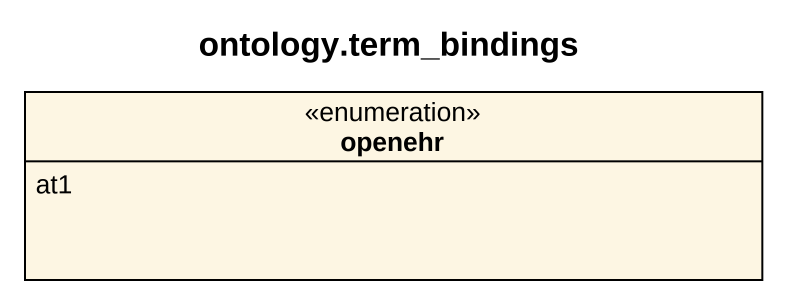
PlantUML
@startuml
title ontology.term_bindings
hide circle
hide empty members
enum openehr {
  at1
}
@enduml
